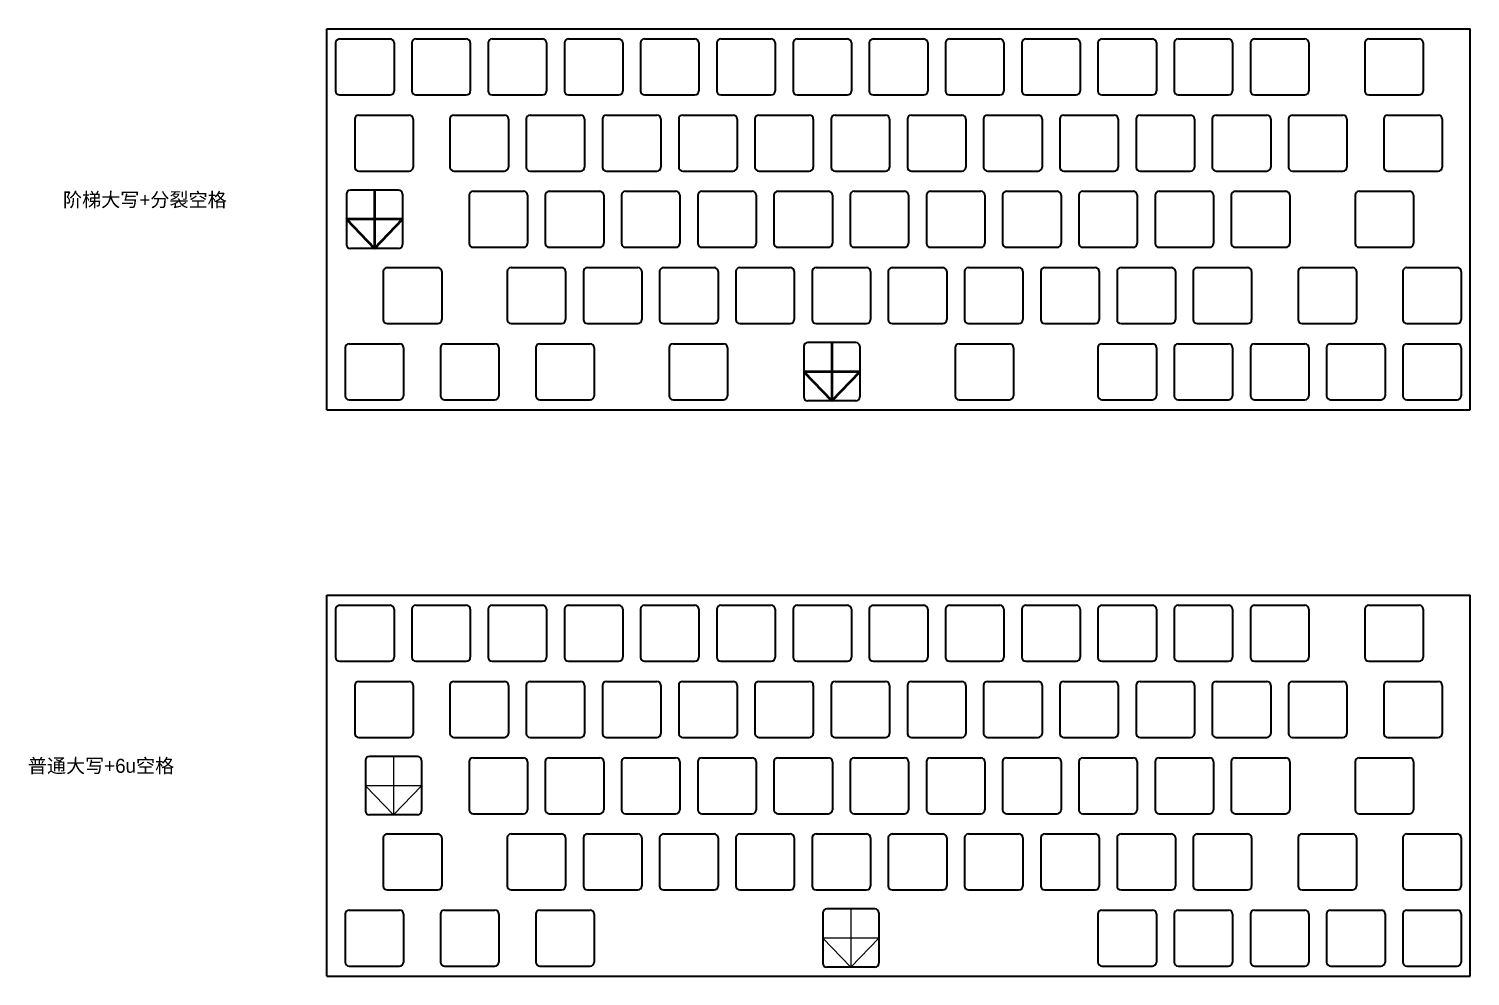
# Model space of a CAD drawing. Header units: millimetres. Extents: x -74 to 286, y -379 to 0.
# Drawn here: x -74.5 to 285.8, y -379 to -142.1 of the extents above; entities that cross this region are included whole.
import ezdxf

# ---------------------------------------------------------------- set-up
doc = ezdxf.new("R2010")
doc.units = ezdxf.units.MM
doc.layers.add('图框', color=7, linetype='Continuous')

msp = doc.modelspace()

# ---------------------------------------------------------------- linework, layer by layer
at = {"color": 1, "linetype": 'Continuous', "lineweight": 35}
for p, q in [((0, -142.13), (285.75, -142.13)), ((0, -237.38), (0, -142.13)), ((285.75, -237.38), (285.75, -142.13)), ((2.22, -145.65), (2.22, -157.65)), ((3.22, -144.65), (15.82, -144.65)), ((16.82, -145.65), (16.82, -157.65)), ((21.27, -145.65), (21.27, -157.65)), ((22.27, -144.65), (34.88, -144.65)), ((35.88, -145.65), (35.88, -157.65)), ((40.33, -145.65), (40.33, -157.65)), ((41.33, -144.65), (53.92, -144.65)), ((54.92, -145.65), (54.92, -157.65)), ((59.38, -145.65), (59.38, -157.65)), ((60.38, -144.65), (72.97, -144.65)), ((73.97, -145.65), (73.97, -157.65)), ((78.42, -145.65), (78.42, -157.65)), ((79.42, -144.65), (92.02, -144.65)), ((93.02, -145.65), (93.02, -157.65)), ((97.48, -145.65), (97.48, -157.65)), ((98.48, -144.65), (111.08, -144.65)), ((112.08, -145.65), (112.08, -157.65)), ((116.53, -145.65), (116.53, -157.65)), ((117.53, -144.65), (130.12, -144.65)), ((131.12, -145.65), (131.12, -157.65)), ((135.57, -145.65), (135.57, -157.65)), ((136.57, -144.65), (149.18, -144.65)), ((150.18, -145.65), (150.18, -157.65)), ((154.62, -145.65), (154.62, -157.65)), ((155.62, -144.65), (168.22, -144.65)), ((169.22, -145.65), (169.22, -157.65)), ((173.68, -145.65), (173.68, -157.65)), ((174.68, -144.65), (187.28, -144.65)), ((188.28, -145.65), (188.28, -157.65)), ((192.72, -145.65), (192.72, -157.65)), ((193.72, -144.65), (206.32, -144.65)), ((207.32, -145.65), (207.32, -157.65)), ((211.78, -145.65), (211.78, -157.65)), ((212.78, -144.65), (225.38, -144.65)), ((226.38, -145.65), (226.38, -157.65)), ((230.82, -145.65), (230.82, -157.65)), ((231.82, -144.65), (244.43, -144.65)), ((245.43, -145.65), (245.43, -157.65)), ((259.4, -145.65), (259.4, -157.65)), ((260.4, -144.65), (273, -144.65)), ((274, -145.65), (274, -157.65)), ((3.22, -158.65), (15.82, -158.65)), ((22.27, -158.65), (34.88, -158.65)), ((41.33, -158.65), (53.92, -158.65)), ((60.38, -158.65), (72.97, -158.65)), ((79.42, -158.65), (92.02, -158.65)), ((98.48, -158.65), (111.08, -158.65)), ((117.53, -158.65), (130.12, -158.65)), ((136.57, -158.65), (149.18, -158.65)), ((155.62, -158.65), (168.22, -158.65)), ((174.68, -158.65), (187.28, -158.65)), ((193.72, -158.65), (206.32, -158.65)), ((212.78, -158.65), (225.38, -158.65)), ((231.82, -158.65), (244.43, -158.65)), ((260.4, -158.65), (273, -158.65)), ((6.99, -164.7), (6.99, -176.7)), ((7.99, -163.7), (20.59, -163.7)), ((21.59, -164.7), (21.59, -176.7)), ((30.8, -164.7), (30.8, -176.7)), ((31.8, -163.7), (44.4, -163.7)), ((45.4, -164.7), (45.4, -176.7)), ((49.85, -164.7), (49.85, -176.7)), ((50.85, -163.7), (63.45, -163.7)), ((64.45, -164.7), (64.45, -176.7)), ((68.9, -164.7), (68.9, -176.7)), ((69.9, -163.7), (82.5, -163.7)), ((83.5, -164.7), (83.5, -176.7)), ((87.95, -164.7), (87.95, -176.7)), ((88.95, -163.7), (101.55, -163.7)), ((102.55, -164.7), (102.55, -176.7)), ((107, -164.7), (107, -176.7)), ((108, -163.7), (120.6, -163.7)), ((121.6, -164.7), (121.6, -176.7)), ((126.05, -164.7), (126.05, -176.7)), ((127.05, -163.7), (139.65, -163.7)), ((140.65, -164.7), (140.65, -176.7)), ((145.1, -164.7), (145.1, -176.7)), ((146.1, -163.7), (158.7, -163.7)), ((159.7, -164.7), (159.7, -176.7)), ((164.15, -164.7), (164.15, -176.7)), ((165.15, -163.7), (177.75, -163.7)), ((178.75, -164.7), (178.75, -176.7)), ((183.2, -164.7), (183.2, -176.7)), ((184.2, -163.7), (196.8, -163.7)), ((197.8, -164.7), (197.8, -176.7)), ((202.25, -164.7), (202.25, -176.7)), ((203.25, -163.7), (215.85, -163.7)), ((216.85, -164.7), (216.85, -176.7)), ((221.3, -164.7), (221.3, -176.7)), ((222.3, -163.7), (234.9, -163.7)), ((235.9, -164.7), (235.9, -176.7)), ((240.35, -164.7), (240.35, -176.7)), ((241.35, -163.7), (253.95, -163.7)), ((254.95, -164.7), (254.95, -176.7)), ((264.16, -164.7), (264.16, -176.7)), ((265.16, -163.7), (277.76, -163.7)), ((278.76, -164.7), (278.76, -176.7)), ((7.99, -177.7), (20.59, -177.7)), ((31.8, -177.7), (44.4, -177.7)), ((50.85, -177.7), (63.45, -177.7)), ((69.9, -177.7), (82.5, -177.7)), ((88.95, -177.7), (101.55, -177.7)), ((108, -177.7), (120.6, -177.7)), ((127.05, -177.7), (139.65, -177.7)), ((146.1, -177.7), (158.7, -177.7)), ((165.15, -177.7), (177.75, -177.7)), ((184.2, -177.7), (196.8, -177.7)), ((203.25, -177.7), (215.85, -177.7)), ((222.3, -177.7), (234.9, -177.7)), ((241.35, -177.7), (253.95, -177.7)), ((265.16, -177.7), (277.76, -177.7)), ((4.91, -183.45), (4.91, -196.05)), ((17.91, -182.45), (5.91, -182.45)), ((18.91, -183.45), (18.91, -196.05)), ((36.56, -182.75), (49.16, -182.75)), ((55.61, -182.75), (68.21, -182.75)), ((74.66, -182.75), (87.26, -182.75)), ((93.71, -182.75), (106.31, -182.75)), ((112.76, -182.75), (125.36, -182.75)), ((131.81, -182.75), (144.41, -182.75)), ((150.86, -182.75), (163.46, -182.75)), ((169.91, -182.75), (182.51, -182.75)), ((188.96, -182.75), (201.56, -182.75)), ((208.01, -182.75), (220.61, -182.75)), ((227.06, -182.75), (239.66, -182.75)), ((258.02, -182.75), (270.62, -182.75)), ((35.56, -183.75), (35.56, -195.75)), ((50.16, -183.75), (50.16, -195.75)), ((54.61, -183.75), (54.61, -195.75)), ((69.21, -183.75), (69.21, -195.75)), ((73.66, -183.75), (73.66, -195.75)), ((88.26, -183.75), (88.26, -195.75)), ((92.71, -183.75), (92.71, -195.75)), ((107.31, -183.75), (107.31, -195.75)), ((111.76, -183.75), (111.76, -195.75)), ((126.36, -183.75), (126.36, -195.75)), ((130.81, -183.75), (130.81, -195.75)), ((145.41, -183.75), (145.41, -195.75)), ((149.86, -183.75), (149.86, -195.75)), ((164.46, -183.75), (164.46, -195.75)), ((168.91, -183.75), (168.91, -195.75)), ((183.51, -183.75), (183.51, -195.75)), ((187.96, -183.75), (187.96, -195.75)), ((202.56, -183.75), (202.56, -195.75)), ((207.01, -183.75), (207.01, -195.75)), ((221.61, -183.75), (221.61, -195.75)), ((226.06, -183.75), (226.06, -195.75)), ((240.66, -183.75), (240.66, -195.75)), ((257.02, -183.75), (257.02, -195.75)), ((271.62, -183.75), (271.62, -195.75)), ((17.91, -197.05), (5.91, -197.05)), ((36.56, -196.75), (49.16, -196.75)), ((55.61, -196.75), (68.21, -196.75)), ((74.66, -196.75), (87.26, -196.75)), ((93.71, -196.75), (106.31, -196.75)), ((112.76, -196.75), (125.36, -196.75)), ((131.81, -196.75), (144.41, -196.75)), ((150.86, -196.75), (163.46, -196.75)), ((169.91, -196.75), (182.51, -196.75)), ((188.96, -196.75), (201.56, -196.75)), ((208.01, -196.75), (220.61, -196.75)), ((227.06, -196.75), (239.66, -196.75)), ((258.02, -196.75), (270.62, -196.75)), ((14.13, -202.8), (14.13, -214.8)), ((15.13, -201.8), (27.73, -201.8)), ((28.73, -202.8), (28.73, -214.8)), ((45.09, -202.8), (45.09, -214.8)), ((46.09, -201.8), (58.69, -201.8)), ((59.69, -202.8), (59.69, -214.8)), ((64.14, -202.8), (64.14, -214.8)), ((65.14, -201.8), (77.74, -201.8)), ((78.74, -202.8), (78.74, -214.8)), ((83.19, -202.8), (83.19, -214.8)), ((84.19, -201.8), (96.79, -201.8)), ((97.79, -202.8), (97.79, -214.8)), ((102.24, -202.8), (102.24, -214.8)), ((103.24, -201.8), (115.84, -201.8)), ((116.84, -202.8), (116.84, -214.8)), ((121.29, -202.8), (121.29, -214.8)), ((122.29, -201.8), (134.89, -201.8)), ((135.89, -202.8), (135.89, -214.8)), ((140.34, -202.8), (140.34, -214.8)), ((141.34, -201.8), (153.94, -201.8)), ((154.94, -202.8), (154.94, -214.8)), ((159.39, -202.8), (159.39, -214.8)), ((160.39, -201.8), (172.99, -201.8)), ((173.99, -202.8), (173.99, -214.8)), ((178.44, -202.8), (178.44, -214.8)), ((179.44, -201.8), (192.04, -201.8)), ((193.04, -202.8), (193.04, -214.8)), ((197.49, -202.8), (197.49, -214.8)), ((198.49, -201.8), (211.09, -201.8)), ((212.09, -202.8), (212.09, -214.8)), ((216.54, -202.8), (216.54, -214.8)), ((217.54, -201.8), (230.14, -201.8)), ((231.14, -202.8), (231.14, -214.8)), ((242.73, -202.8), (242.73, -214.8)), ((243.73, -201.8), (256.33, -201.8)), ((257.33, -202.8), (257.33, -214.8)), ((268.93, -202.8), (268.93, -214.8)), ((269.93, -201.8), (282.52, -201.8)), ((283.52, -202.8), (283.52, -214.8)), ((15.13, -215.8), (27.73, -215.8)), ((46.09, -215.8), (58.69, -215.8)), ((65.14, -215.8), (77.74, -215.8)), ((84.19, -215.8), (96.79, -215.8)), ((103.24, -215.8), (115.84, -215.8)), ((122.29, -215.8), (134.89, -215.8)), ((141.34, -215.8), (153.94, -215.8)), ((160.39, -215.8), (172.99, -215.8)), ((179.44, -215.8), (192.04, -215.8)), ((198.49, -215.8), (211.09, -215.8)), ((217.54, -215.8), (230.14, -215.8)), ((243.73, -215.8), (256.33, -215.8)), ((269.93, -215.8), (282.52, -215.8)), ((4.61, -221.85), (4.61, -233.85)), ((5.61, -220.85), (18.21, -220.85)), ((19.21, -221.85), (19.21, -233.85)), ((28.42, -221.85), (28.42, -233.85)), ((29.42, -220.85), (42.02, -220.85)), ((43.02, -221.85), (43.02, -233.85)), ((52.23, -221.85), (52.23, -233.85)), ((53.23, -220.85), (65.83, -220.85)), ((66.83, -221.85), (66.83, -233.85)), ((85.57, -221.85), (85.57, -233.85)), ((86.57, -220.85), (99.17, -220.85)), ((100.17, -221.85), (100.17, -233.85)), ((119.21, -221.55), (119.21, -234.15)), ((132.21, -220.55), (120.21, -220.55)), ((133.21, -221.55), (133.21, -234.15)), ((157.01, -221.85), (157.01, -233.85)), ((158.01, -220.85), (170.61, -220.85)), ((171.61, -221.85), (171.61, -233.85)), ((192.72, -221.85), (192.72, -233.85)), ((193.72, -220.85), (206.32, -220.85)), ((207.32, -221.85), (207.32, -233.85)), ((211.78, -221.85), (211.78, -233.85)), ((212.78, -220.85), (225.38, -220.85)), ((226.38, -221.85), (226.38, -233.85)), ((230.82, -221.85), (230.82, -233.85)), ((231.82, -220.85), (244.43, -220.85)), ((245.43, -221.85), (245.43, -233.85)), ((249.88, -221.85), (249.88, -233.85)), ((250.88, -220.85), (263.48, -220.85)), ((264.48, -221.85), (264.48, -233.85)), ((268.93, -221.85), (268.93, -233.85)), ((269.93, -220.85), (282.52, -220.85)), ((283.52, -221.85), (283.52, -233.85)), ((0, -237.38), (285.75, -237.38)), ((5.61, -234.85), (18.21, -234.85)), ((29.42, -234.85), (42.02, -234.85)), ((53.23, -234.85), (65.83, -234.85)), ((86.57, -234.85), (99.17, -234.85)), ((132.21, -235.15), (120.21, -235.15)), ((158.01, -234.85), (170.61, -234.85)), ((193.72, -234.85), (206.32, -234.85)), ((212.78, -234.85), (225.38, -234.85)), ((231.82, -234.85), (244.43, -234.85)), ((250.88, -234.85), (263.48, -234.85)), ((269.93, -234.85), (282.52, -234.85))]:
    msp.add_line(p, q, dxfattribs=at)
at = {"color": 2, "linetype": 'Continuous', "lineweight": 35}
for p, q in [((0, -283.71), (285.75, -283.71)), ((0, -378.96), (0, -283.71)), ((285.75, -378.96), (285.75, -283.71)), ((2.22, -287.24), (2.22, -299.24)), ((3.22, -286.24), (15.82, -286.24)), ((16.82, -287.24), (16.82, -299.24)), ((21.27, -287.24), (21.27, -299.24)), ((22.27, -286.24), (34.88, -286.24)), ((35.88, -287.24), (35.88, -299.24)), ((40.33, -287.24), (40.33, -299.24)), ((41.33, -286.24), (53.92, -286.24)), ((54.92, -287.24), (54.92, -299.24)), ((59.38, -287.24), (59.38, -299.24)), ((60.38, -286.24), (72.97, -286.24)), ((73.97, -287.24), (73.97, -299.24)), ((78.42, -287.24), (78.42, -299.24)), ((79.42, -286.24), (92.02, -286.24)), ((93.02, -287.24), (93.02, -299.24)), ((97.48, -287.24), (97.48, -299.24)), ((98.48, -286.24), (111.08, -286.24)), ((112.08, -287.24), (112.08, -299.24)), ((116.53, -287.24), (116.53, -299.24)), ((117.53, -286.24), (130.12, -286.24)), ((131.12, -287.24), (131.12, -299.24)), ((135.57, -287.24), (135.57, -299.24)), ((136.57, -286.24), (149.18, -286.24)), ((150.18, -287.24), (150.18, -299.24)), ((154.62, -287.24), (154.62, -299.24)), ((155.62, -286.24), (168.22, -286.24)), ((169.22, -287.24), (169.22, -299.24)), ((173.68, -287.24), (173.68, -299.24)), ((174.68, -286.24), (187.28, -286.24)), ((188.28, -287.24), (188.28, -299.24)), ((192.72, -287.24), (192.72, -299.24)), ((193.72, -286.24), (206.32, -286.24)), ((207.32, -287.24), (207.32, -299.24)), ((211.78, -287.24), (211.78, -299.24)), ((212.78, -286.24), (225.38, -286.24)), ((226.38, -287.24), (226.38, -299.24)), ((230.82, -287.24), (230.82, -299.24)), ((231.82, -286.24), (244.43, -286.24)), ((245.43, -287.24), (245.43, -299.24)), ((259.4, -287.24), (259.4, -299.24)), ((260.4, -286.24), (273, -286.24)), ((274, -287.24), (274, -299.24)), ((3.22, -300.24), (15.82, -300.24)), ((22.27, -300.24), (34.88, -300.24)), ((41.33, -300.24), (53.92, -300.24)), ((60.38, -300.24), (72.97, -300.24)), ((79.42, -300.24), (92.02, -300.24)), ((98.48, -300.24), (111.08, -300.24)), ((117.53, -300.24), (130.12, -300.24)), ((136.57, -300.24), (149.18, -300.24)), ((155.62, -300.24), (168.22, -300.24)), ((174.68, -300.24), (187.28, -300.24)), ((193.72, -300.24), (206.32, -300.24)), ((212.78, -300.24), (225.38, -300.24)), ((231.82, -300.24), (244.43, -300.24)), ((260.4, -300.24), (273, -300.24)), ((7.99, -305.29), (20.59, -305.29)), ((31.8, -305.29), (44.4, -305.29)), ((50.85, -305.29), (63.45, -305.29)), ((69.9, -305.29), (82.5, -305.29)), ((88.95, -305.29), (101.55, -305.29)), ((108, -305.29), (120.6, -305.29)), ((127.05, -305.29), (139.65, -305.29)), ((146.1, -305.29), (158.7, -305.29)), ((165.15, -305.29), (177.75, -305.29)), ((184.2, -305.29), (196.8, -305.29)), ((203.25, -305.29), (215.85, -305.29)), ((222.3, -305.29), (234.9, -305.29)), ((241.35, -305.29), (253.95, -305.29)), ((265.16, -305.29), (277.76, -305.29)), ((6.99, -306.29), (6.99, -318.29)), ((21.59, -306.29), (21.59, -318.29)), ((30.8, -306.29), (30.8, -318.29)), ((45.4, -306.29), (45.4, -318.29)), ((49.85, -306.29), (49.85, -318.29)), ((64.45, -306.29), (64.45, -318.29)), ((68.9, -306.29), (68.9, -318.29)), ((83.5, -306.29), (83.5, -318.29)), ((87.95, -306.29), (87.95, -318.29)), ((102.55, -306.29), (102.55, -318.29)), ((107, -306.29), (107, -318.29)), ((121.6, -306.29), (121.6, -318.29)), ((126.05, -306.29), (126.05, -318.29)), ((140.65, -306.29), (140.65, -318.29)), ((145.1, -306.29), (145.1, -318.29)), ((159.7, -306.29), (159.7, -318.29)), ((164.15, -306.29), (164.15, -318.29)), ((178.75, -306.29), (178.75, -318.29)), ((183.2, -306.29), (183.2, -318.29)), ((197.8, -306.29), (197.8, -318.29)), ((202.25, -306.29), (202.25, -318.29)), ((216.85, -306.29), (216.85, -318.29)), ((221.3, -306.29), (221.3, -318.29)), ((235.9, -306.29), (235.9, -318.29)), ((240.35, -306.29), (240.35, -318.29)), ((254.95, -306.29), (254.95, -318.29)), ((264.16, -306.29), (264.16, -318.29)), ((278.76, -306.29), (278.76, -318.29)), ((7.99, -319.29), (20.59, -319.29)), ((31.8, -319.29), (44.4, -319.29)), ((50.85, -319.29), (63.45, -319.29)), ((69.9, -319.29), (82.5, -319.29)), ((88.95, -319.29), (101.55, -319.29)), ((108, -319.29), (120.6, -319.29)), ((127.05, -319.29), (139.65, -319.29)), ((146.1, -319.29), (158.7, -319.29)), ((165.15, -319.29), (177.75, -319.29)), ((184.2, -319.29), (196.8, -319.29)), ((203.25, -319.29), (215.85, -319.29)), ((222.3, -319.29), (234.9, -319.29)), ((241.35, -319.29), (253.95, -319.29)), ((265.16, -319.29), (277.76, -319.29)), ((22.67, -324.04), (10.67, -324.04)), ((9.67, -325.04), (9.67, -337.64)), ((23.67, -325.04), (23.67, -337.64)), ((35.56, -325.34), (35.56, -337.34)), ((36.56, -324.34), (49.16, -324.34)), ((50.16, -325.34), (50.16, -337.34)), ((54.61, -325.34), (54.61, -337.34)), ((55.61, -324.34), (68.21, -324.34)), ((69.21, -325.34), (69.21, -337.34)), ((73.66, -325.34), (73.66, -337.34)), ((74.66, -324.34), (87.26, -324.34)), ((88.26, -325.34), (88.26, -337.34)), ((92.71, -325.34), (92.71, -337.34)), ((93.71, -324.34), (106.31, -324.34)), ((107.31, -325.34), (107.31, -337.34)), ((111.76, -325.34), (111.76, -337.34)), ((112.76, -324.34), (125.36, -324.34)), ((126.36, -325.34), (126.36, -337.34)), ((130.81, -325.34), (130.81, -337.34)), ((131.81, -324.34), (144.41, -324.34)), ((145.41, -325.34), (145.41, -337.34)), ((149.86, -325.34), (149.86, -337.34)), ((150.86, -324.34), (163.46, -324.34)), ((164.46, -325.34), (164.46, -337.34)), ((168.91, -325.34), (168.91, -337.34)), ((169.91, -324.34), (182.51, -324.34)), ((183.51, -325.34), (183.51, -337.34)), ((187.96, -325.34), (187.96, -337.34)), ((188.96, -324.34), (201.56, -324.34)), ((202.56, -325.34), (202.56, -337.34)), ((207.01, -325.34), (207.01, -337.34)), ((208.01, -324.34), (220.61, -324.34)), ((221.61, -325.34), (221.61, -337.34)), ((226.06, -325.34), (226.06, -337.34)), ((227.06, -324.34), (239.66, -324.34)), ((240.66, -325.34), (240.66, -337.34)), ((257.02, -325.34), (257.02, -337.34)), ((258.02, -324.34), (270.62, -324.34)), ((271.62, -325.34), (271.62, -337.34)), ((36.56, -338.34), (49.16, -338.34)), ((55.61, -338.34), (68.21, -338.34)), ((74.66, -338.34), (87.26, -338.34)), ((93.71, -338.34), (106.31, -338.34)), ((112.76, -338.34), (125.36, -338.34)), ((131.81, -338.34), (144.41, -338.34)), ((150.86, -338.34), (163.46, -338.34)), ((169.91, -338.34), (182.51, -338.34)), ((188.96, -338.34), (201.56, -338.34)), ((208.01, -338.34), (220.61, -338.34)), ((227.06, -338.34), (239.66, -338.34)), ((258.02, -338.34), (270.62, -338.34)), ((22.67, -338.64), (10.67, -338.64)), ((14.13, -344.39), (14.13, -356.39)), ((15.13, -343.39), (27.73, -343.39)), ((28.73, -344.39), (28.73, -356.39)), ((45.09, -344.39), (45.09, -356.39)), ((46.09, -343.39), (58.69, -343.39)), ((59.69, -344.39), (59.69, -356.39)), ((64.14, -344.39), (64.14, -356.39)), ((65.14, -343.39), (77.74, -343.39)), ((78.74, -344.39), (78.74, -356.39)), ((83.19, -344.39), (83.19, -356.39)), ((84.19, -343.39), (96.79, -343.39)), ((97.79, -344.39), (97.79, -356.39)), ((102.24, -344.39), (102.24, -356.39)), ((103.24, -343.39), (115.84, -343.39)), ((116.84, -344.39), (116.84, -356.39)), ((121.29, -344.39), (121.29, -356.39)), ((122.29, -343.39), (134.89, -343.39)), ((135.89, -344.39), (135.89, -356.39)), ((140.34, -344.39), (140.34, -356.39)), ((141.34, -343.39), (153.94, -343.39)), ((154.94, -344.39), (154.94, -356.39)), ((159.39, -344.39), (159.39, -356.39)), ((160.39, -343.39), (172.99, -343.39)), ((173.99, -344.39), (173.99, -356.39)), ((178.44, -344.39), (178.44, -356.39)), ((179.44, -343.39), (192.04, -343.39)), ((193.04, -344.39), (193.04, -356.39)), ((197.49, -344.39), (197.49, -356.39)), ((198.49, -343.39), (211.09, -343.39)), ((212.09, -344.39), (212.09, -356.39)), ((216.54, -344.39), (216.54, -356.39)), ((217.54, -343.39), (230.14, -343.39)), ((231.14, -344.39), (231.14, -356.39)), ((242.73, -344.39), (242.73, -356.39)), ((243.73, -343.39), (256.33, -343.39)), ((257.33, -344.39), (257.33, -356.39)), ((268.93, -344.39), (268.93, -356.39)), ((269.93, -343.39), (282.52, -343.39)), ((283.52, -344.39), (283.52, -356.39)), ((15.13, -357.39), (27.73, -357.39)), ((46.09, -357.39), (58.69, -357.39)), ((65.14, -357.39), (77.74, -357.39)), ((84.19, -357.39), (96.79, -357.39)), ((103.24, -357.39), (115.84, -357.39)), ((122.29, -357.39), (134.89, -357.39)), ((141.34, -357.39), (153.94, -357.39)), ((160.39, -357.39), (172.99, -357.39)), ((179.44, -357.39), (192.04, -357.39)), ((198.49, -357.39), (211.09, -357.39)), ((217.54, -357.39), (230.14, -357.39)), ((243.73, -357.39), (256.33, -357.39)), ((269.93, -357.39), (282.52, -357.39)), ((4.61, -363.44), (4.61, -375.44)), ((5.61, -362.44), (18.21, -362.44)), ((19.21, -363.44), (19.21, -375.44)), ((28.42, -363.44), (28.42, -375.44)), ((29.42, -362.44), (42.02, -362.44)), ((43.02, -363.44), (43.02, -375.44)), ((52.23, -363.44), (52.23, -375.44)), ((53.23, -362.44), (65.83, -362.44)), ((66.83, -363.44), (66.83, -375.44)), ((123.97, -363.14), (123.97, -375.74)), ((136.97, -362.14), (124.97, -362.14)), ((137.97, -363.14), (137.97, -375.74)), ((192.72, -363.44), (192.72, -375.44)), ((193.72, -362.44), (206.32, -362.44)), ((207.32, -363.44), (207.32, -375.44)), ((211.78, -363.44), (211.78, -375.44)), ((212.78, -362.44), (225.38, -362.44)), ((226.38, -363.44), (226.38, -375.44)), ((230.82, -363.44), (230.82, -375.44)), ((231.82, -362.44), (244.43, -362.44)), ((245.43, -363.44), (245.43, -375.44)), ((249.88, -363.44), (249.88, -375.44)), ((250.88, -362.44), (263.48, -362.44)), ((264.48, -363.44), (264.48, -375.44)), ((268.93, -363.44), (268.93, -375.44)), ((269.93, -362.44), (282.52, -362.44)), ((283.52, -363.44), (283.52, -375.44)), ((5.61, -376.44), (18.21, -376.44)), ((29.42, -376.44), (42.02, -376.44)), ((53.23, -376.44), (65.83, -376.44)), ((136.97, -376.74), (124.97, -376.74)), ((193.72, -376.44), (206.32, -376.44)), ((212.78, -376.44), (225.38, -376.44)), ((231.82, -376.44), (244.43, -376.44)), ((250.88, -376.44), (263.48, -376.44)), ((269.93, -376.44), (282.52, -376.44)), ((0, -378.96), (285.75, -378.96))]:
    msp.add_line(p, q, dxfattribs=at)
at = {"color": 1, "linetype": 'Continuous', "lineweight": 35}
for centre, start, end in [((3.22, -145.65), 90, 180), ((15.82, -145.65), 0, 90), ((22.27, -145.65), 90, 180), ((34.88, -145.65), 0, 90), ((41.33, -145.65), 90, 180), ((53.92, -145.65), 0, 90), ((60.38, -145.65), 90, 180), ((72.97, -145.65), 0, 90), ((79.42, -145.65), 90, 180), ((92.02, -145.65), 0, 90), ((98.48, -145.65), 90, 180), ((111.08, -145.65), 0, 90), ((117.53, -145.65), 90, 180), ((130.12, -145.65), 0, 90), ((136.57, -145.65), 90, 180), ((149.18, -145.65), 0, 90), ((155.62, -145.65), 90, 180), ((168.22, -145.65), 0, 90), ((174.68, -145.65), 90, 180), ((187.28, -145.65), 0, 90), ((193.72, -145.65), 90, 180), ((206.32, -145.65), 0, 90), ((212.78, -145.65), 90, 180), ((225.38, -145.65), 0, 90), ((231.82, -145.65), 90, 180), ((244.43, -145.65), 0, 90), ((260.4, -145.65), 90, 180), ((273, -145.65), 0, 90), ((3.22, -157.65), 180, 270), ((15.82, -157.65), 270, 0), ((22.27, -157.65), 180, 270), ((34.88, -157.65), 270, 0), ((41.33, -157.65), 180, 270), ((53.92, -157.65), 270, 0), ((60.38, -157.65), 180, 270), ((72.97, -157.65), 270, 0), ((79.42, -157.65), 180, 270), ((92.02, -157.65), 270, 0), ((98.48, -157.65), 180, 270), ((111.08, -157.65), 270, 0), ((117.53, -157.65), 180, 270), ((130.12, -157.65), 270, 0), ((136.57, -157.65), 180, 270), ((149.18, -157.65), 270, 0), ((155.62, -157.65), 180, 270), ((168.22, -157.65), 270, 0), ((174.68, -157.65), 180, 270), ((187.28, -157.65), 270, 0), ((193.72, -157.65), 180, 270), ((206.32, -157.65), 270, 0), ((212.78, -157.65), 180, 270), ((225.38, -157.65), 270, 0), ((231.82, -157.65), 180, 270), ((244.43, -157.65), 270, 0), ((260.4, -157.65), 180, 270), ((273, -157.65), 270, 0), ((7.99, -164.7), 90, 180), ((20.59, -164.7), 0, 90), ((31.8, -164.7), 90, 180), ((44.4, -164.7), 0, 90), ((50.85, -164.7), 90, 180), ((63.45, -164.7), 0, 90), ((69.9, -164.7), 90, 180), ((82.5, -164.7), 0, 90), ((88.95, -164.7), 90, 180), ((101.55, -164.7), 0, 90), ((108, -164.7), 90, 180), ((120.6, -164.7), 0, 90), ((127.05, -164.7), 90, 180), ((139.65, -164.7), 0, 90), ((146.1, -164.7), 90, 180), ((158.7, -164.7), 0, 90), ((165.15, -164.7), 90, 180), ((177.75, -164.7), 0, 90), ((184.2, -164.7), 90, 180), ((196.8, -164.7), 0, 90), ((203.25, -164.7), 90, 180), ((215.85, -164.7), 0, 90), ((222.3, -164.7), 90, 180), ((234.9, -164.7), 0, 90), ((241.35, -164.7), 90, 180), ((253.95, -164.7), 0, 90), ((265.16, -164.7), 90, 180), ((277.76, -164.7), 0, 90), ((7.99, -176.7), 180, 270), ((20.59, -176.7), 270, 0), ((31.8, -176.7), 180, 270), ((44.4, -176.7), 270, 0), ((50.85, -176.7), 180, 270), ((63.45, -176.7), 270, 0), ((69.9, -176.7), 180, 270), ((82.5, -176.7), 270, 0), ((88.95, -176.7), 180, 270), ((101.55, -176.7), 270, 0), ((108, -176.7), 180, 270), ((120.6, -176.7), 270, 0), ((127.05, -176.7), 180, 270), ((139.65, -176.7), 270, 0), ((146.1, -176.7), 180, 270), ((158.7, -176.7), 270, 0), ((165.15, -176.7), 180, 270), ((177.75, -176.7), 270, 0), ((184.2, -176.7), 180, 270), ((196.8, -176.7), 270, 0), ((203.25, -176.7), 180, 270), ((215.85, -176.7), 270, 0), ((222.3, -176.7), 180, 270), ((234.9, -176.7), 270, 0), ((241.35, -176.7), 180, 270), ((253.95, -176.7), 270, 0), ((265.16, -176.7), 180, 270), ((277.76, -176.7), 270, 0), ((5.91, -183.45), 90, 180), ((17.91, -183.45), 0, 90), ((36.56, -183.75), 90, 180), ((49.16, -183.75), 0, 90), ((55.61, -183.75), 90, 180), ((68.21, -183.75), 0, 90), ((74.66, -183.75), 90, 180), ((87.26, -183.75), 0, 90), ((93.71, -183.75), 90, 180), ((106.31, -183.75), 0, 90), ((112.76, -183.75), 90, 180), ((125.36, -183.75), 0, 90), ((131.81, -183.75), 90, 180), ((144.41, -183.75), 0, 90), ((150.86, -183.75), 90, 180), ((163.46, -183.75), 0, 90), ((169.91, -183.75), 90, 180), ((182.51, -183.75), 0, 90), ((188.96, -183.75), 90, 180), ((201.56, -183.75), 0, 90), ((208.01, -183.75), 90, 180), ((220.61, -183.75), 0, 90), ((227.06, -183.75), 90, 180), ((239.66, -183.75), 0, 90), ((258.02, -183.75), 90, 180), ((270.62, -183.75), 0, 90), ((5.91, -196.05), 180, 270), ((17.91, -196.05), 270, 0), ((36.56, -195.75), 180, 270), ((49.16, -195.75), 270, 0), ((55.61, -195.75), 180, 270), ((68.21, -195.75), 270, 0), ((74.66, -195.75), 180, 270), ((87.26, -195.75), 270, 0), ((93.71, -195.75), 180, 270), ((106.31, -195.75), 270, 0), ((112.76, -195.75), 180, 270), ((125.36, -195.75), 270, 0), ((131.81, -195.75), 180, 270), ((144.41, -195.75), 270, 0), ((150.86, -195.75), 180, 270), ((163.46, -195.75), 270, 0), ((169.91, -195.75), 180, 270), ((182.51, -195.75), 270, 0), ((188.96, -195.75), 180, 270), ((201.56, -195.75), 270, 0), ((208.01, -195.75), 180, 270), ((220.61, -195.75), 270, 0), ((227.06, -195.75), 180, 270), ((239.66, -195.75), 270, 0), ((258.02, -195.75), 180, 270), ((270.62, -195.75), 270, 0), ((15.13, -202.8), 90, 180), ((27.73, -202.8), 0, 90), ((46.09, -202.8), 90, 180), ((58.69, -202.8), 0, 90), ((65.14, -202.8), 90, 180), ((77.74, -202.8), 0, 90), ((84.19, -202.8), 90, 180), ((96.79, -202.8), 0, 90), ((103.24, -202.8), 90, 180), ((115.84, -202.8), 0, 90), ((122.29, -202.8), 90, 180), ((134.89, -202.8), 0, 90), ((141.34, -202.8), 90, 180), ((153.94, -202.8), 0, 90), ((160.39, -202.8), 90, 180), ((172.99, -202.8), 0, 90), ((179.44, -202.8), 90, 180), ((192.04, -202.8), 0, 90), ((198.49, -202.8), 90, 180), ((211.09, -202.8), 0, 90), ((217.54, -202.8), 90, 180), ((230.14, -202.8), 0, 90), ((243.73, -202.8), 90, 180), ((256.33, -202.8), 0, 90), ((269.93, -202.8), 90, 180), ((282.52, -202.8), 0, 90), ((15.13, -214.8), 180, 270), ((27.73, -214.8), 270, 0), ((46.09, -214.8), 180, 270), ((58.69, -214.8), 270, 0), ((65.14, -214.8), 180, 270), ((77.74, -214.8), 270, 0), ((84.19, -214.8), 180, 270), ((96.79, -214.8), 270, 0), ((103.24, -214.8), 180, 270), ((115.84, -214.8), 270, 0), ((122.29, -214.8), 180, 270), ((134.89, -214.8), 270, 0), ((141.34, -214.8), 180, 270), ((153.94, -214.8), 270, 0), ((160.39, -214.8), 180, 270), ((172.99, -214.8), 270, 0), ((179.44, -214.8), 180, 270), ((192.04, -214.8), 270, 0), ((198.49, -214.8), 180, 270), ((211.09, -214.8), 270, 0), ((217.54, -214.8), 180, 270), ((230.14, -214.8), 270, 0), ((243.73, -214.8), 180, 270), ((256.33, -214.8), 270, 0), ((269.93, -214.8), 180, 270), ((282.52, -214.8), 270, 0), ((5.61, -221.85), 90, 180), ((18.21, -221.85), 0, 90), ((29.42, -221.85), 90, 180), ((42.02, -221.85), 0, 90), ((53.23, -221.85), 90, 180), ((65.83, -221.85), 0, 90), ((86.57, -221.85), 90, 180), ((99.17, -221.85), 0, 90), ((120.21, -221.55), 90, 180), ((132.21, -221.55), 0, 90), ((158.01, -221.85), 90, 180), ((170.61, -221.85), 0, 90), ((193.72, -221.85), 90, 180), ((206.32, -221.85), 0, 90), ((212.78, -221.85), 90, 180), ((225.38, -221.85), 0, 90), ((231.82, -221.85), 90, 180), ((244.43, -221.85), 0, 90), ((250.88, -221.85), 90, 180), ((263.48, -221.85), 0, 90), ((269.93, -221.85), 90, 180), ((282.52, -221.85), 0, 90), ((5.61, -233.85), 180, 270), ((18.21, -233.85), 270, 0), ((29.42, -233.85), 180, 270), ((42.02, -233.85), 270, 0), ((53.23, -233.85), 180, 270), ((65.83, -233.85), 270, 0), ((86.57, -233.85), 180, 270), ((99.17, -233.85), 270, 0), ((158.01, -233.85), 180, 270), ((170.61, -233.85), 270, 0), ((193.72, -233.85), 180, 270), ((206.32, -233.85), 270, 0), ((212.78, -233.85), 180, 270), ((225.38, -233.85), 270, 0), ((231.82, -233.85), 180, 270), ((244.43, -233.85), 270, 0), ((250.88, -233.85), 180, 270), ((263.48, -233.85), 270, 0), ((269.93, -233.85), 180, 270), ((282.52, -233.85), 270, 0), ((120.21, -234.15), 180, 270), ((132.21, -234.15), 270, 0)]:
    msp.add_arc(centre, 1, start, end, dxfattribs=at)
at = {"color": 2, "linetype": 'Continuous', "lineweight": 35}
for centre, start, end in [((3.22, -287.24), 90, 180), ((15.82, -287.24), 0, 90), ((22.27, -287.24), 90, 180), ((34.88, -287.24), 0, 90), ((41.33, -287.24), 90, 180), ((53.92, -287.24), 0, 90), ((60.38, -287.24), 90, 180), ((72.97, -287.24), 0, 90), ((79.42, -287.24), 90, 180), ((92.02, -287.24), 0, 90), ((98.48, -287.24), 90, 180), ((111.08, -287.24), 0, 90), ((117.53, -287.24), 90, 180), ((130.12, -287.24), 0, 90), ((136.57, -287.24), 90, 180), ((149.18, -287.24), 0, 90), ((155.62, -287.24), 90, 180), ((168.22, -287.24), 0, 90), ((174.68, -287.24), 90, 180), ((187.28, -287.24), 0, 90), ((193.72, -287.24), 90, 180), ((206.32, -287.24), 0, 90), ((212.78, -287.24), 90, 180), ((225.38, -287.24), 0, 90), ((231.82, -287.24), 90, 180), ((244.43, -287.24), 0, 90), ((260.4, -287.24), 90, 180), ((273, -287.24), 0, 90), ((3.22, -299.24), 180, 270), ((15.82, -299.24), 270, 0), ((22.27, -299.24), 180, 270), ((34.88, -299.24), 270, 0), ((41.33, -299.24), 180, 270), ((53.92, -299.24), 270, 0), ((60.38, -299.24), 180, 270), ((72.97, -299.24), 270, 0), ((79.42, -299.24), 180, 270), ((92.02, -299.24), 270, 0), ((98.48, -299.24), 180, 270), ((111.08, -299.24), 270, 0), ((117.53, -299.24), 180, 270), ((130.12, -299.24), 270, 0), ((136.57, -299.24), 180, 270), ((149.18, -299.24), 270, 0), ((155.62, -299.24), 180, 270), ((168.22, -299.24), 270, 0), ((174.68, -299.24), 180, 270), ((187.28, -299.24), 270, 0), ((193.72, -299.24), 180, 270), ((206.32, -299.24), 270, 0), ((212.78, -299.24), 180, 270), ((225.38, -299.24), 270, 0), ((231.82, -299.24), 180, 270), ((244.43, -299.24), 270, 0), ((260.4, -299.24), 180, 270), ((273, -299.24), 270, 0), ((7.99, -306.29), 90, 180), ((20.59, -306.29), 0, 90), ((31.8, -306.29), 90, 180), ((44.4, -306.29), 0, 90), ((50.85, -306.29), 90, 180), ((63.45, -306.29), 0, 90), ((69.9, -306.29), 90, 180), ((82.5, -306.29), 0, 90), ((88.95, -306.29), 90, 180), ((101.55, -306.29), 0, 90), ((108, -306.29), 90, 180), ((120.6, -306.29), 0, 90), ((127.05, -306.29), 90, 180), ((139.65, -306.29), 0, 90), ((146.1, -306.29), 90, 180), ((158.7, -306.29), 0, 90), ((165.15, -306.29), 90, 180), ((177.75, -306.29), 0, 90), ((184.2, -306.29), 90, 180), ((196.8, -306.29), 0, 90), ((203.25, -306.29), 90, 180), ((215.85, -306.29), 0, 90), ((222.3, -306.29), 90, 180), ((234.9, -306.29), 0, 90), ((241.35, -306.29), 90, 180), ((253.95, -306.29), 0, 90), ((265.16, -306.29), 90, 180), ((277.76, -306.29), 0, 90), ((7.99, -318.29), 180, 270), ((20.59, -318.29), 270, 0), ((31.8, -318.29), 180, 270), ((44.4, -318.29), 270, 0), ((50.85, -318.29), 180, 270), ((63.45, -318.29), 270, 0), ((69.9, -318.29), 180, 270), ((82.5, -318.29), 270, 0), ((88.95, -318.29), 180, 270), ((101.55, -318.29), 270, 0), ((108, -318.29), 180, 270), ((120.6, -318.29), 270, 0), ((127.05, -318.29), 180, 270), ((139.65, -318.29), 270, 0), ((146.1, -318.29), 180, 270), ((158.7, -318.29), 270, 0), ((165.15, -318.29), 180, 270), ((177.75, -318.29), 270, 0), ((184.2, -318.29), 180, 270), ((196.8, -318.29), 270, 0), ((203.25, -318.29), 180, 270), ((215.85, -318.29), 270, 0), ((222.3, -318.29), 180, 270), ((234.9, -318.29), 270, 0), ((241.35, -318.29), 180, 270), ((253.95, -318.29), 270, 0), ((265.16, -318.29), 180, 270), ((277.76, -318.29), 270, 0), ((10.67, -325.04), 90, 180), ((22.67, -325.04), 0, 90), ((36.56, -325.34), 90, 180), ((49.16, -325.34), 0, 90), ((55.61, -325.34), 90, 180), ((68.21, -325.34), 0, 90), ((74.66, -325.34), 90, 180), ((87.26, -325.34), 0, 90), ((93.71, -325.34), 90, 180), ((106.31, -325.34), 0, 90), ((112.76, -325.34), 90, 180), ((125.36, -325.34), 0, 90), ((131.81, -325.34), 90, 180), ((144.41, -325.34), 0, 90), ((150.86, -325.34), 90, 180), ((163.46, -325.34), 0, 90), ((169.91, -325.34), 90, 180), ((182.51, -325.34), 0, 90), ((188.96, -325.34), 90, 180), ((201.56, -325.34), 0, 90), ((208.01, -325.34), 90, 180), ((220.61, -325.34), 0, 90), ((227.06, -325.34), 90, 180), ((239.66, -325.34), 0, 90), ((258.02, -325.34), 90, 180), ((270.62, -325.34), 0, 90), ((10.67, -337.64), 180, 270), ((22.67, -337.64), 270, 0), ((36.56, -337.34), 180, 270), ((49.16, -337.34), 270, 0), ((55.61, -337.34), 180, 270), ((68.21, -337.34), 270, 0), ((74.66, -337.34), 180, 270), ((87.26, -337.34), 270, 0), ((93.71, -337.34), 180, 270), ((106.31, -337.34), 270, 0), ((112.76, -337.34), 180, 270), ((125.36, -337.34), 270, 0), ((131.81, -337.34), 180, 270), ((144.41, -337.34), 270, 0), ((150.86, -337.34), 180, 270), ((163.46, -337.34), 270, 0), ((169.91, -337.34), 180, 270), ((182.51, -337.34), 270, 0), ((188.96, -337.34), 180, 270), ((201.56, -337.34), 270, 0), ((208.01, -337.34), 180, 270), ((220.61, -337.34), 270, 0), ((227.06, -337.34), 180, 270), ((239.66, -337.34), 270, 0), ((258.02, -337.34), 180, 270), ((270.62, -337.34), 270, 0), ((15.13, -344.39), 90, 180), ((27.73, -344.39), 0, 90), ((46.09, -344.39), 90, 180), ((58.69, -344.39), 0, 90), ((65.14, -344.39), 90, 180), ((77.74, -344.39), 0, 90), ((84.19, -344.39), 90, 180), ((96.79, -344.39), 0, 90), ((103.24, -344.39), 90, 180), ((115.84, -344.39), 0, 90), ((122.29, -344.39), 90, 180), ((134.89, -344.39), 0, 90), ((141.34, -344.39), 90, 180), ((153.94, -344.39), 0, 90), ((160.39, -344.39), 90, 180), ((172.99, -344.39), 0, 90), ((179.44, -344.39), 90, 180), ((192.04, -344.39), 0, 90), ((198.49, -344.39), 90, 180), ((211.09, -344.39), 0, 90), ((217.54, -344.39), 90, 180), ((230.14, -344.39), 0, 90), ((243.73, -344.39), 90, 180), ((256.33, -344.39), 0, 90), ((269.93, -344.39), 90, 180), ((282.52, -344.39), 0, 90), ((15.13, -356.39), 180, 270), ((27.73, -356.39), 270, 0), ((46.09, -356.39), 180, 270), ((58.69, -356.39), 270, 0), ((65.14, -356.39), 180, 270), ((77.74, -356.39), 270, 0), ((84.19, -356.39), 180, 270), ((96.79, -356.39), 270, 0), ((103.24, -356.39), 180, 270), ((115.84, -356.39), 270, 0), ((122.29, -356.39), 180, 270), ((134.89, -356.39), 270, 0), ((141.34, -356.39), 180, 270), ((153.94, -356.39), 270, 0), ((160.39, -356.39), 180, 270), ((172.99, -356.39), 270, 0), ((179.44, -356.39), 180, 270), ((192.04, -356.39), 270, 0), ((198.49, -356.39), 180, 270), ((211.09, -356.39), 270, 0), ((217.54, -356.39), 180, 270), ((230.14, -356.39), 270, 0), ((243.73, -356.39), 180, 270), ((256.33, -356.39), 270, 0), ((269.93, -356.39), 180, 270), ((282.52, -356.39), 270, 0), ((5.61, -363.44), 90, 180), ((18.21, -363.44), 0, 90), ((29.42, -363.44), 90, 180), ((42.02, -363.44), 0, 90), ((53.23, -363.44), 90, 180), ((65.83, -363.44), 0, 90), ((124.97, -363.14), 90, 180), ((136.97, -363.14), 0, 90), ((193.72, -363.44), 90, 180), ((206.32, -363.44), 0, 90), ((212.78, -363.44), 90, 180), ((225.38, -363.44), 0, 90), ((231.82, -363.44), 90, 180), ((244.43, -363.44), 0, 90), ((250.88, -363.44), 90, 180), ((263.48, -363.44), 0, 90), ((269.93, -363.44), 90, 180), ((282.52, -363.44), 0, 90), ((5.61, -375.44), 180, 270), ((18.21, -375.44), 270, 0), ((29.42, -375.44), 180, 270), ((42.02, -375.44), 270, 0), ((53.23, -375.44), 180, 270), ((65.83, -375.44), 270, 0), ((124.97, -375.74), 180, 270), ((136.97, -375.74), 270, 0), ((193.72, -375.44), 180, 270), ((206.32, -375.44), 270, 0), ((212.78, -375.44), 180, 270), ((225.38, -375.44), 270, 0), ((231.82, -375.44), 180, 270), ((244.43, -375.44), 270, 0), ((250.88, -375.44), 180, 270), ((263.48, -375.44), 270, 0), ((269.93, -375.44), 180, 270), ((282.52, -375.44), 270, 0)]:
    msp.add_arc(centre, 1, start, end, dxfattribs=at)
at = {"layer": '图框', "color": 1, "linetype": 'Continuous', "lineweight": 50}
for p, q in [((11.91, -182.45), (11.91, -197.05)), ((18.91, -189.75), (4.91, -189.75)), ((4.91, -189.75), (11.91, -197.05)), ((11.91, -197.05), (18.91, -189.75)), ((126.21, -220.55), (126.21, -235.15)), ((133.21, -227.85), (119.21, -227.85)), ((119.21, -227.85), (126.21, -235.15)), ((126.21, -235.15), (133.21, -227.85))]:
    msp.add_line(p, q, dxfattribs=at)
at = {"layer": '图框', "color": 2, "linetype": 'Continuous', "lineweight": 25}
for p, q in [((16.67, -324.04), (16.67, -338.64)), ((23.67, -331.34), (9.67, -331.34)), ((9.67, -331.34), (16.67, -338.64)), ((16.67, -338.64), (23.67, -331.34)), ((130.97, -362.14), (130.97, -376.74)), ((137.97, -369.44), (123.97, -369.44)), ((123.97, -369.44), (130.97, -376.74)), ((130.97, -376.74), (137.97, -369.44))]:
    msp.add_line(p, q, dxfattribs=at)

# ---------------------------------------------------------------- texts
at = {"layer": '图框', "char_height": 3.5, "attachment_point": 1}
for s, insert, width in [('{\\fTianGong ISO|b0||i0||c0|p34;\\C7;\\H3.5;\\W1.;阶梯大写+分裂空格}', (-65.92, -183.11), 52.5875), ('{\\fTianGong ISO|b0||i0||c0|p34;\\C7;\\H3.5;\\W1.;普通大写+6u空格}', (-74.7, -324.62), 44.3625)]:
    msp.add_mtext(s, dxfattribs=dict(at, insert=insert, width=width))

doc.saveas('drawing.dxf')
